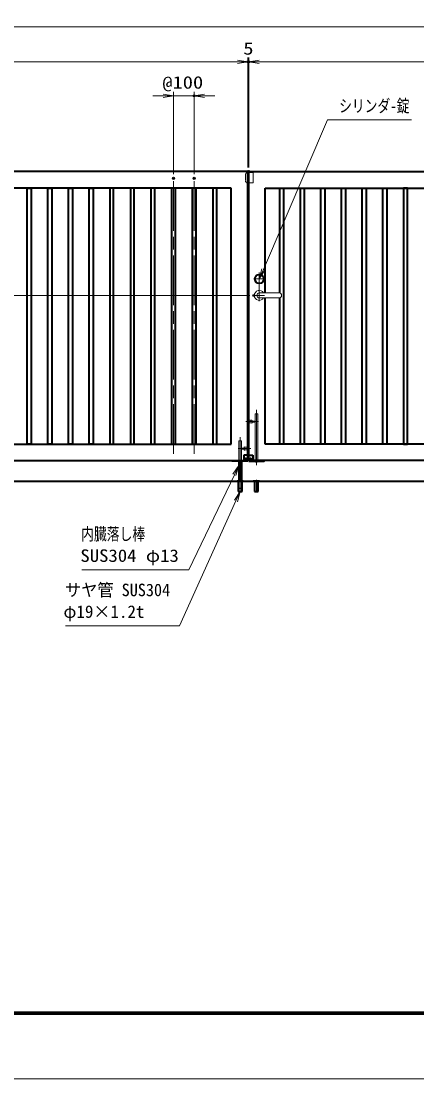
# Model space of a CAD drawing. Units: millimetres at full size. Extents: x -5940 to 5940, y -4200 to 4200.
# Drawn here: x -2631 to -713, y -4200 to 922 of the extents above; entities that cross this region are included whole.
import ezdxf
from ezdxf.enums import TextEntityAlignment as Align

# ---------------------------------------------------------------- set-up
doc = ezdxf.new("R2010")
doc.units = ezdxf.units.MM
doc.header["$LTSCALE"] = 20
doc.header["$PDMODE"] = 32
doc.header["$PDSIZE"] = 10
doc.linetypes.add('DASHED', pattern=[7.5, 6, -1.5])
doc.linetypes.add('USER1', pattern=[18, 12, -1.5, 3, -1.5])
for name, color, linetype, lineweight in [('0-0_D-TTL', 7, 'Continuous', 18), ('0-1_外形線', 7, 'Continuous', 35), ('0-2_軸線', 200, 'USER1', 15), ('0-3_2', 7, 'Continuous', 18), ('0-5_寸法線', 4, 'Continuous', 18), ('0-6_0', 7, 'Continuous', 18), ('0-9_隠れ線', 140, 'DASHED', 18)]:
    doc.layers.add(name, color=color, linetype=linetype, lineweight=lineweight)
doc.layers.add('0-7_Defpoints', color=7, linetype='Continuous')
doc.styles.add('ＭＳ ゴシック', font='')
doc.styles.get('ＭＳ ゴシック').set_extended_font_data('MS Gothic')

# ---------------------------------------------------------------- blocks, each defined once
blk = doc.blocks.new('shgtdhgjhhggf')
at = {"layer": '0-1_外形線'}
for p, q in [((0, 520), (380, 520)), ((0, -40), (0, 0)), ((132, 166.2), (173.8, 166.2)), ((132, 166.2), (132, 153.8)), ((132, 153.8), (173.8, 153.8)), ((186.2, 208), (173.8, 208)), ((173.8, 208), (173.8, 166.2)), ((173.8, 153.8), (173.8, 112)), ((186.2, 112), (173.8, 112)), ((186.2, 208), (186.2, 166.2)), ((186.2, 166.2), (228, 166.2)), ((186.2, 153.8), (186.2, 112)), ((186.2, 153.8), (228, 153.8)), ((228, 166.2), (228, 153.8)), ((380, 520), (380, -40)), ((0, -40), (1504, -40))]:
    blk.add_line(p, q, dxfattribs=at)
blk.add_circle((180, 160), 84, dxfattribs=at)
for centre, radius, start, end in [((1504, 0), 40, 270, 0), ((734, 40), 130, 217.97987, 322.02013)]:
    blk.add_arc(centre, radius, start, end, dxfattribs=at)
at = {"layer": '0-2_軸線'}
for p, q in [((734, 4902.9), (734, -448.4)), ((-296.3, 3780), (934.3, 3780)), ((180, 160), (87.6, 160)), ((180, 160), (180, 252.4)), ((180, 160), (272.4, 160)), ((180, 160), (180, 67.6))]:
    blk.add_line(p, q, dxfattribs=at)
at = {"layer": '0-9_隠れ線'}
for p, q in [((604, 4520), (864, 4520)), ((604, 4520), (604, 40)), ((864, 4520), (864, 40)), ((34, 3930), (34, 3630)), ((334, 3630), (334, 3930)), ((334, 3830), (604, 3830)), ((334, 3730), (604, 3730))]:
    blk.add_line(p, q, dxfattribs=at)
for centre, radius, start, end in [((184, 4290), 390, 247.38014, 292.61986), ((184, 3270), 390, 67.38014, 112.61986), ((734, 40), 130, 180, 217.97987), ((734, 40), 130, 322.02013, 0)]:
    blk.add_arc(centre, radius, start, end, dxfattribs=at)
blk = doc.blocks.new('_Open')
at = {"layer": '0-6_0'}
blk.add_line((-20, 3.333), (0, 0), dxfattribs=at)
blk.add_lwpolyline([(-20, -3.333), (0, 0), (-20, 0)], dxfattribs=at)
blk = doc.blocks.new('sgdhfhgfjhg')
at = {"layer": '0-9_隠れ線'}
for p, q in [((0, 500), (560, 500)), ((0, 500), (0, -500)), ((760, 300), (760, -300)), ((560, -500), (0, -500))]:
    blk.add_line(p, q, dxfattribs=at)
for centre, start, end in [((560, 300), 0, 90), ((560, -300), 270, 0)]:
    blk.add_arc(centre, 200, start, end, dxfattribs=at)
blk = doc.blocks.new('S25')
at = {"layer": '0-5_寸法線'}
for points in [[(-16288038, 58000532.7), (-16296190.8, 58000532.7), (-16302398.1, 57986063.1), (-16302792.3, 57985144.1)], [(-16302551.2, 57986128.8), (-16302792.3, 57985144.1), (-16302244.9, 57985997.4)]]:
    blk.add_lwpolyline(points, dxfattribs=at)
at = {"layer": '0-5_寸法線', "color": 254, "style": 'ＭＳ ゴシック', "width": 0.75}
blk.add_text('シリンダ-錠', height=1212, dxfattribs=at).set_placement((-16295055.6, 58000929.5), align=Align.BOTTOM_LEFT)
blk = doc.blocks.new('S29')
at = {"layer": '0-5_寸法線'}
for points in [[(-16319991.5, 57956975.4), (-16309621.1, 57956975.4), (-16305209.3, 57966160.2), (-16304776.3, 57967061.6)], [(-16305059.1, 57966088), (-16304776.3, 57967061.6), (-16305359.5, 57966232.4)]]:
    blk.add_lwpolyline(points, dxfattribs=at)
at = {"layer": '0-5_寸法線', "color": 254, "style": 'ＭＳ ゴシック'}
for s, width, p in [('内臓落し棒', 0.75, (-16320058.7, 57959472.2)), ('SUS304 φ13', 1.1, (-16320135.5, 57957372.2))]:
    blk.add_text(s, height=1212, dxfattribs=dict(at, width=width)).set_placement(p, align=Align.BOTTOM_LEFT)
blk = doc.blocks.new('S30')
at = {"layer": '0-5_寸法線'}
for points in [[(-16321571.3, 57951553.6), (-16310528.9, 57951553.6), (-16305058.8, 57963633.1), (-16304646.3, 57964544.1)], [(-16304907, 57963564.4), (-16304646.3, 57964544.1), (-16305210.6, 57963701.9)]]:
    blk.add_lwpolyline(points, dxfattribs=at)
at = {"layer": '0-5_寸法線', "color": 254, "style": 'ＭＳ ゴシック', "width": 0.95}
blk.add_text('サヤ管 SUS304', height=1212, dxfattribs=at).set_placement((-16321630.9, 57954050.4), align=Align.BOTTOM_LEFT)
at = {"layer": '0-5_寸法線', "color": 254, "style": 'ＭＳ ゴシック'}
blk.add_text('φ19×1.2t', height=1212, dxfattribs=at).set_placement((-16321772.9, 57951950.4), align=Align.BOTTOM_LEFT)

msp = doc.modelspace()

# ---------------------------------------------------------------- linework, layer by layer
at = {"layer": '0-0_D-TTL'}
for points in [[(-5940, -4200), (5940, -4200), (5940, 4200), (-5940, 4200)], [(-5558.14, 3889.71), (5558.14, 3889.71), (5558.14, -3888.86), (-5558.14, -3888.86)], [(-5554.61, 3886.18), (5554.61, 3886.18), (5554.61, -3885.32), (-5554.61, -3885.32)], [(-5551.07, 3882.64), (5551.07, 3882.64), (5551.07, -3881.79), (-5551.07, -3881.79)], [(-5547.54, 3879.11), (5547.54, 3879.11), (5547.54, -3878.25), (-5547.54, -3878.25)], [(-5544, 3875.57), (5544, 3875.57), (5544, -3874.71), (-5544, -3874.71)]]:
    msp.add_lwpolyline(points, close=True, dxfattribs=at)
at = {"layer": '0-1_外形線'}
for p, q in [((-1532.86, 193.74), (-4105.36, 193.74)), ((-1532.86, -1208.26), (-1532.86, 193.74)), ((-1527.86, 193.74), (1044.64, 193.74)), ((-1527.86, -1208.26), (-1527.86, 193.74)), ((-1612.86, 113.74), (-3980.36, 113.74)), ((-1612.86, -1126.26), (-1612.86, 113.74)), ((-1447.86, 113.74), (919.64, 113.74)), ((-1447.86, -394.26), (-1447.86, 113.74)), ((-1447.86, -1126.26), (-1447.86, -418.26)), ((-3980.36, -1126.26), (-1612.86, -1126.26)), ((919.64, -1126.26), (-1447.86, -1126.26)), ((-4105.36, -1206.26), (-1532.86, -1206.26)), ((-1532.86, -1208.26), (-1608.06, -1208.26)), ((-1576.06, -1206.26), (-1576.06, -1304.76)), ((-1563.06, -1206.26), (-1563.06, -1304.76)), ((-1551.86, -1180.26), (-1551.86, -1208.26)), ((-1532.86, -1180.26), (-1551.86, -1180.26)), ((-1544.26, -1197.95), (-1544.26, -1198.57)), ((-1542.17, -1197.95), (-1544.26, -1197.95)), ((-1542.17, -1198.57), (-1544.26, -1198.57)), ((-1542.17, -1195.86), (-1541.54, -1195.86)), ((-1542.17, -1195.86), (-1542.17, -1197.95)), ((-1542.17, -1198.57), (-1542.17, -1200.66)), ((-1542.17, -1200.66), (-1541.54, -1200.66)), ((-1541.54, -1195.86), (-1541.54, -1197.95)), ((-1539.46, -1197.95), (-1541.54, -1197.95)), ((-1539.46, -1198.57), (-1541.54, -1198.57)), ((-1541.54, -1198.57), (-1541.54, -1200.66)), ((-1539.46, -1197.95), (-1539.46, -1198.57)), ((1032.14, -1206.26), (-1527.86, -1206.26)), ((-3730.36, -1306.26), (669.64, -1306.26)), ((-1584.56, -1306.26), (-1584.56, -1304.76)), ((-1584.56, -1304.76), (-1554.56, -1304.76)), ((-1554.56, -1306.26), (-1584.56, -1306.26)), ((-1579.06, -1306.26), (-1579.06, -1356.26)), ((-1560.06, -1356.26), (-1560.06, -1306.26)), ((-1554.56, -1304.76), (-1554.56, -1306.26)), ((-1506.16, -1306.26), (-1506.16, -1304.76)), ((-1506.16, -1304.76), (-1476.16, -1304.76)), ((-1476.16, -1306.26), (-1506.16, -1306.26)), ((-1500.66, -1306.26), (-1500.66, -1356.26)), ((-1481.66, -1356.26), (-1481.66, -1306.26)), ((-1476.16, -1304.76), (-1476.16, -1306.26)), ((-1579.06, -1356.26), (-1560.06, -1356.26)), ((-1500.66, -1356.26), (-1481.66, -1356.26))]:
    msp.add_line(p, q, dxfattribs=at)
for points in [[(-2582.73, -1126.26), (-2601.73, -1126.26), (-2601.73, 113.74), (-2582.73, 113.74)], [(-2482.73, -1126.26), (-2501.73, -1126.26), (-2501.73, 113.74), (-2482.73, 113.74)], [(-2382.73, -1126.26), (-2401.73, -1126.26), (-2401.73, 113.74), (-2382.73, 113.74)], [(-2282.73, -1126.26), (-2301.73, -1126.26), (-2301.73, 113.74), (-2282.73, 113.74)], [(-2201.73, -1126.26), (-2182.73, -1126.26), (-2182.73, 113.74), (-2201.73, 113.74)], [(-2101.73, -1126.26), (-2082.73, -1126.26), (-2082.73, 113.74), (-2101.73, 113.74)], [(-2001.73, -1126.26), (-1982.73, -1126.26), (-1982.73, 113.74), (-2001.73, 113.74)], [(-1901.73, -1126.26), (-1882.73, -1126.26), (-1882.73, 113.74), (-1901.73, 113.74)], [(-1801.73, -1126.26), (-1782.73, -1126.26), (-1782.73, 113.74), (-1801.73, 113.74)], [(-1701.73, -1126.26), (-1682.73, -1126.26), (-1682.73, 113.74), (-1701.73, 113.74)], [(-1258.98, -1126.26), (-1277.98, -1126.26), (-1277.98, 113.74), (-1258.98, 113.74)], [(-1158.98, -1126.26), (-1177.98, -1126.26), (-1177.98, 113.74), (-1158.98, 113.74)], [(-1058.98, -1126.26), (-1077.98, -1126.26), (-1077.98, 113.74), (-1058.98, 113.74)], [(-958.98, -1126.26), (-977.98, -1126.26), (-977.98, 113.74), (-958.98, 113.74)], [(-858.98, -1126.26), (-877.98, -1126.26), (-877.98, 113.74), (-858.98, 113.74)], [(-777.98, -1126.26), (-758.98, -1126.26), (-758.98, 113.74), (-777.98, 113.74)]]:
    msp.add_lwpolyline(points, close=True, dxfattribs=at)
msp.add_lwpolyline([(-1377.98, -394.61), (-1377.98, 113.74), (-1358.98, 113.74), (-1358.98, -1126.26), (-1377.98, -1126.26), (-1377.98, -417.91)], dxfattribs=at)
for centre, radius in [((-1476.86, -326.26), 22), ((-1541.86, -1198.26), 4.2)]:
    msp.add_circle(centre, radius, dxfattribs=at)
msp.add_arc((-1608.06, -1206.26), 2, 180, 270, dxfattribs=at)
at = {"layer": '0-2_軸線'}
for p, q in [((-1892.23, -1173.26), (-1892.23, 160.74)), ((-1792.23, -1173.26), (-1792.23, 160.74)), ((-1476.86, -434.26), (-1476.86, -295.26)), ((-1500.86, -326.26), (-1450.86, -326.26)), ((-1502.86, -406.26), (-1450.86, -406.26)), ((-1569.56, -1093.01), (-1569.56, -1354.23)), ((-1518.04, -1147.76), (-1579.57, -1147.76)), ((-1541.86, -1198.26), (-1546.48, -1198.26)), ((-1541.86, -1198.26), (-1541.86, -1193.64)), ((-1541.86, -1198.26), (-1541.86, -1202.88)), ((-1541.86, -1198.26), (-1537.24, -1198.26)), ((-1569.56, -1300.08), (-1569.56, -1360.1)), ((-1491.16, -1300.08), (-1491.16, -1360.1))]:
    msp.add_line(p, q, dxfattribs=at)
at = {"layer": '0-3_2'}
for p, q in [((-1380.86, -394.26), (-1476.86, -394.26)), ((-1476.86, -418.26), (-1380.86, -418.26))]:
    msp.add_line(p, q, dxfattribs=at)
for centre, radius, start, end in [((-1476.86, -406.26), 24, 30, 330), ((-1476.86, -406.26), 12, 90, 270), ((-1380.86, -406.26), 12, 270, 90)]:
    msp.add_arc(centre, radius, start, end, dxfattribs=at)
at = {"layer": '0-5_寸法線'}
for p, q in [((-4055.36, 895), (994.64, 895)), ((-1582.86, 725), (-4055.36, 725)), ((-1582.86, 725), (-1632.86, 725)), ((-1532.86, 213.74), (-1532.86, 745)), ((-1532.86, 213.74), (-1532.86, 745)), ((-1527.86, 725), (-1532.86, 725)), ((-1527.86, 213.74), (-1527.86, 745)), ((-1527.86, 213.74), (-1527.86, 745)), ((994.64, 725), (-1477.86, 725)), ((-1477.86, 725), (-1427.86, 725)), ((-1892.23, 180.74), (-1892.23, 580.29)), ((-1792.23, 180.74), (-1792.23, 580.29)), ((-1942.23, 560.29), (-1992.23, 560.29)), ((-1892.23, 560.29), (-1792.23, 560.29)), ((-1742.23, 560.29), (-1692.23, 560.29)), ((-1522.86, -406.26), (-4775.71, -406.26))]:
    msp.add_line(p, q, dxfattribs=at)
at = {"layer": '0-7_Defpoints'}
for p in [(-1532.86, 725), (-1527.86, 725), (-1792.23, 560.29), (-1892.23, 160.74), (-1792.23, 160.74), (-1532.86, 193.74), (-1527.86, 193.74), (-1502.86, -406.26)]:
    msp.add_point(p, dxfattribs=at)
at = {"layer": '0-9_隠れ線'}
for p, q in [((-1563.06, -1110.76), (-1576.06, -1110.76)), ((-1576.06, -1110.76), (-1576.06, -1206.26)), ((-1563.06, -1110.76), (-1563.06, -1206.26)), ((-1549.56, -1145.26), (-1563.06, -1145.26)), ((-1549.56, -1150.26), (-1563.06, -1150.26)), ((-1549.56, -1155.26), (-1549.56, -1140.26)), ((-1534.56, -1140.26), (-1534.56, -1155.26)), ((-1577.86, -1306.26), (-1577.86, -1304.76)), ((-1577.86, -1306.26), (-1577.86, -1356.26)), ((-1576.06, -1304.76), (-1576.06, -1334.76)), ((-1563.06, -1304.76), (-1563.06, -1334.76)), ((-1561.26, -1306.26), (-1561.26, -1304.76)), ((-1561.26, -1306.26), (-1561.26, -1356.26)), ((-1499.46, -1306.26), (-1499.46, -1304.76)), ((-1499.46, -1306.26), (-1499.46, -1356.26)), ((-1482.86, -1306.26), (-1482.86, -1304.76)), ((-1482.86, -1306.26), (-1482.86, -1356.26))]:
    msp.add_line(p, q, dxfattribs=at)
for centre, radius, start, end in [((-1542.06, -1122.26), 19.5, 247.38014, 292.61987), ((-1542.06, -1173.26), 19.5, 67.38014, 112.61987), ((-1569.56, -1334.76), 6.5, 180, 0)]:
    msp.add_arc(centre, radius, start, end, dxfattribs=at)

# ---------------------------------------------------------------- block references
at = {"layer": '0-1_外形線', "yscale": 0.05}
for name, p, xscale in [('sgdhfhgfjhg', (-1505.86, 163.74), -0.05), ('shgtdhgjhhggf', (-1527.86, -1206.26), 0.05)]:
    msp.add_blockref(name, p, dxfattribs=dict(at, xscale=xscale))
at = {"layer": '0-5_寸法線'}
for name, p, xscale, yscale in [('_Open', (-1532.86, 725), 2.5, 2.5), ('_Open', (-1532.86, 725), 2.5, 2.5), ('_Open', (-1892.23, 560.29), 2.5, 2.5), ('S25', (813662.76, -2899583.46), 0.05, 0.05), ('S29', (813662.76, -2899583.46), 0.05, 0.05), ('S30', (813662.76, -2899583.46), 0.05, 0.05)]:
    msp.add_blockref(name, p, dxfattribs=dict(at, xscale=xscale, yscale=yscale))
at = {"layer": '0-5_寸法線', "xscale": 2.5, "yscale": 2.5, "rotation": 180}
for p in [(-1527.86, 725), (-1527.86, 725), (-1792.23, 560.29)]:
    msp.add_blockref('_Open', p, dxfattribs=at)

# ---------------------------------------------------------------- texts
at = {"layer": '0-5_寸法線', "color": 254, "style": 'ＭＳ ゴシック', "width": 1.2}
for s, p in [('5', (-1554.36, 741.34)), ('@100', (-1946.63, 576.63))]:
    msp.add_text(s, height=60.56, dxfattribs=at).set_placement(p, align=Align.BOTTOM_LEFT)

doc.saveas('drawing.dxf')
